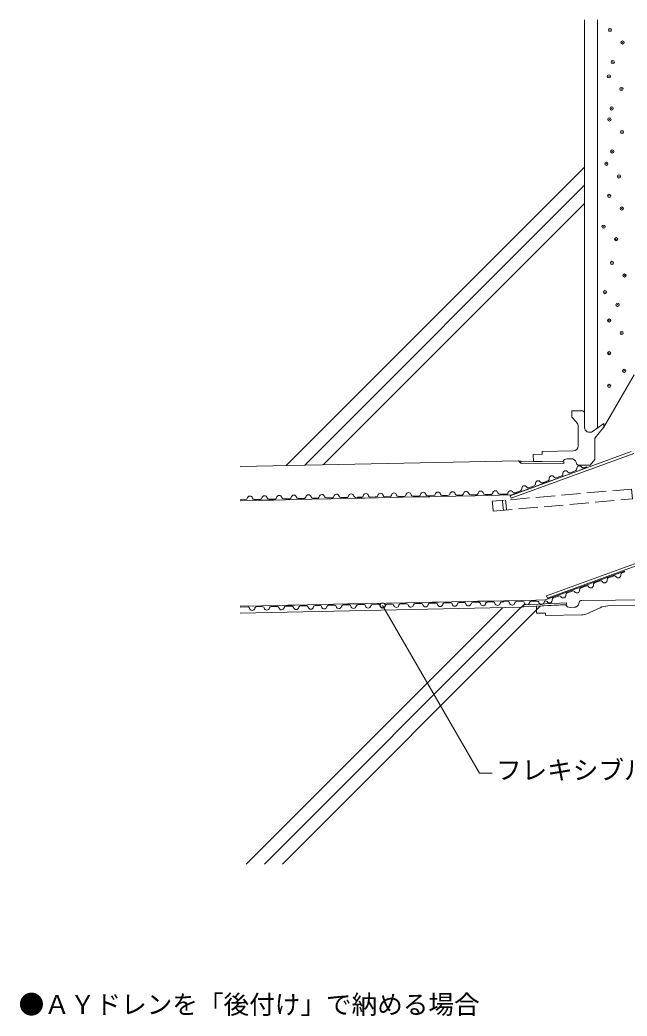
# Model space of a CAD drawing. Units: millimetres, scale not verified. Extents: x -561 to 705, y -497 to 396.
# Drawn here: x -561 to -87, y -381 to 396 of the extents above; entities that cross this region are included whole.
import ezdxf
from ezdxf.enums import TextEntityAlignment as Align

# ---------------------------------------------------------------- set-up
doc = ezdxf.new("R2010")
doc.units = ezdxf.units.MM
doc.header["$LTSCALE"] = 5
doc.header["$PDMODE"] = 32
doc.header["$PDSIZE"] = 2.5
doc.linetypes.add('DASHED3', pattern=[4, 3, -1])
for name, color, linetype, lineweight in [('0-0', 7, 'Continuous', 9), ('2-0', 7, 'Continuous', 9), ('E-0', 7, 'Continuous', 9)]:
    doc.layers.add(name, color=color, linetype=linetype, lineweight=lineweight)
doc.styles.add('ＭＳ ゴシック', font='')
doc.styles.get('ＭＳ ゴシック').set_extended_font_data('MS Gothic')

msp = doc.modelspace()

# ---------------------------------------------------------------- linework, layer by layer
at = {"layer": '0-0'}
for p, q in [((-120.022, 395.919), (-120.022, 77.393)), ((-120.022, 281.026), (-352.939, 48.109)), ((-120.022, 266.884), (-338.503, 48.403)), ((-120.022, 252.742), (-324.067, 48.697)), ((-171.664, 51.801), (-388.934, 47.375)), ((-169.832, 51.513), (-171.664, 51.801)), ((-355.866, -262.881), (-154.422, -61.437)), ((-167.518, -62.113), (-169.335, -62.475)), ((-169.335, -62.475), (-388.934, -66.948)), ((-384.15, -262.881), (-184.044, -62.775)), ((-370.008, -262.881), (-169.608, -62.481))]:
    msp.add_line(p, q, dxfattribs=at)
for points in [[(-169.832, 51.513), (-169.802, 50.014), (-171.664, 51.801)], [(-167.518, -62.113), (-167.548, -60.613), (-169.336, -62.475)]]:
    msp.add_lwpolyline(points, dxfattribs=at)
at = {"layer": '2-0'}
for p, q in [((-110.022, 395.919), (-110.022, 77.393)), ((-122.021, 90.894), (-130.022, 90.894)), ((-130.022, 90.894), (-130.022, 85.894)), ((-126.365, 81.972), (-130.022, 85.894)), ((-120.022, 88.894), (-120.022, 78.075)), ((-125.021, 63.522), (-125.021, 78.562)), ((-113.727, 74.798), (-105.022, 80.894)), ((-112.021, 69.552), (-105.139, 77.754)), ((-105.022, 78.067), (-105.022, 80.894)), ((-112.021, 52.894), (-112.021, 69.552)), ((-83.521, 59.024), (-178.048, 24.619)), ((-81.521, 57.624), (-177.364, 22.74)), ((-160.021, 56.889), (-153.023, 57.032)), ((-160.021, 56.889), (-159.91, 51.406)), ((-169.832, 51.513), (-136.253, 51.149)), ((-169.802, 50.014), (-136.222, 49.649)), ((-137.02, 51.157), (-159.91, 51.406)), ((-136.222, 49.649), (-136.253, 51.149)), ((-130.529, 53.489), (-133.494, 53.429)), ((-126.35, 49.774), (-126.625, 50.667)), ((-124.398, 48.363), (-115.674, 48.54)), ((-112.021, 52.894), (-115.674, 48.54)), ((-159.902, 31.355), (-176.673, 25.24)), ((-261.558, 23.417), (-291.842, 22.776)), ((-275.904, 23.827), (-271.848, 23.954)), ((-240.921, 23.859), (-235.588, 23.976)), ((-205.305, 24.616), (-235.588, 23.976)), ((-219.65, 25.026), (-215.594, 25.154)), ((-176.673, 25.24), (-205.305, 24.616)), ((-186.242, 25.746), (-179.811, 25.746)), ((-177.364, 22.74), (-178.048, 24.619)), ((-388.934, 21.411), (-384.355, 21.556)), ((-374.066, 21.018), (-388.934, 20.703)), ((-353.428, 21.46), (-348.096, 21.577)), ((-317.812, 22.218), (-348.096, 21.577)), ((-332.157, 22.627), (-328.102, 22.755)), ((-297.174, 22.659), (-291.842, 22.776)), ((-4.237, -0.605), (-149.609, -53.516)), ((-141.119, -53.237), (-150.663, -56.715)), ((-372.344, -61.263), (-388.934, -61.606)), ((-351.706, -60.841), (-346.373, -60.734)), ((-316.089, -60.108), (-346.373, -60.734)), ((-330.405, -61.117), (-326.347, -61.075)), ((-295.451, -59.685), (-290.118, -59.579)), ((-259.835, -58.952), (-290.118, -59.579)), ((-277.702, -61.039), (-202.102, -191.983)), ((-274.15, -59.962), (-270.093, -59.92)), ((-239.196, -58.53), (-233.864, -58.424)), ((-203.58, -57.797), (-233.864, -58.424)), ((-217.896, -58.807), (-213.838, -58.765)), ((-167.548, -60.613), (-134.011, -58.881)), ((-167.518, -62.113), (-133.981, -60.381)), ((-150.663, -56.715), (-158.008, -56.867)), ((-134.748, -60.42), (-157.608, -61.601)), ((-157.608, -61.601), (-157.497, -67.085)), ((-133.981, -60.381), (-134.011, -58.881)), ((-124.146, -58.618), (-124.381, -59.508)), ((-122.235, -57.128), (-34.436, -56.119)), ((-388.934, -62.296), (-382.602, -62.23)), ((-122.102, -68.364), (-150.458, -68.942)), ((-128.167, -62.487), (-131.132, -62.547)), ((-107.921, -62.763), (-118.131, -67.453)), ((-202.102, -191.983), (-192.102, -191.983))]:
    msp.add_line(p, q, dxfattribs=at)
at = {"layer": '2-0', "linetype": 'DASHED3'}
for p, q in [((-184.033, 20.984), (-183.694, 17.119)), ((-183.354, 13.244), (-183.694, 17.119)), ((-181.662, 21.192), (-181.323, 17.327)), ((-180.983, 13.452), (-181.323, 17.327))]:
    msp.add_line(p, q, dxfattribs=at)
at = {"layer": '2-0'}
for points in [[(-105.022, 78.067), (-85.021, 112.709), (-81.378, 119.019)], [(-128.94, 59.523), (-153.064, 59.032), (-153.023, 57.032)], [(-120.627, 46.414), (-118.496, 47.183), (-118.257, 46.522), (-127.693, 43.084), (-138.315, 39.211), (-151.127, 34.544), (-159.902, 31.355)], [(-142.105, 38.588), (-138.613, 39.858), (-137.786, 40.161)], [(-131.366, 42.501), (-127.961, 43.733), (-126.749, 44.221)], [(-163.575, 30.772), (-160.179, 32.003), (-158.957, 32.492)], [(-152.835, 34.675), (-151.366, 35.216), (-148.217, 36.395)], [(-298.749, 23.347), (-297.185, 23.375), (-293.829, 23.476)], [(-287.331, 23.585), (-283.616, 23.666), (-282.405, 23.727)], [(-265.347, 24.054), (-261.629, 24.125), (-260.421, 24.196)], [(-240.921, 23.859), (-250.258, 23.663), (-261.558, 23.417)], [(-253.92, 24.295), (-250.309, 24.377), (-248.993, 24.437)], [(-242.495, 24.546), (-240.931, 24.574), (-237.576, 24.676)], [(-231.077, 24.785), (-227.362, 24.866), (-226.151, 24.926)], [(-209.094, 25.254), (-205.375, 25.325), (-204.167, 25.395)], [(-197.666, 25.495), (-194.055, 25.577), (-192.74, 25.637)], [(-174.314, 26.859), (-170.821, 28.129), (-169.696, 28.579)], [(-377.855, 21.655), (-374.137, 21.727), (-372.928, 21.797)], [(-353.428, 21.46), (-362.765, 21.264), (-374.066, 21.018)], [(-366.427, 21.897), (-362.816, 21.978), (-361.501, 22.038)], [(-355.003, 22.147), (-353.438, 22.175), (-350.083, 22.277)], [(-343.585, 22.386), (-339.87, 22.467), (-338.658, 22.528)], [(-321.601, 22.855), (-317.883, 22.926), (-316.674, 22.996)], [(-297.174, 22.659), (-306.511, 22.464), (-317.812, 22.218)], [(-310.174, 23.096), (-306.563, 23.178), (-305.247, 23.238)], [(-3.885, -2.605), (-148.925, -55.395), (-149.609, -53.516)], [(-90.732, -35.658), (-88.612, -34.88), (-88.852, -34.208), (-98.287, -37.646), (-108.91, -41.518), (-121.722, -46.176), (-130.496, -49.374), (-141.119, -53.237)], [(-101.472, -39.561), (-98.078, -38.32), (-97.153, -37.988)], [(-122.941, -47.387), (-121.472, -46.846), (-118.308, -45.726)], [(-112.211, -43.474), (-108.719, -42.204), (-107.568, -41.822)], [(-144.42, -55.203), (-140.928, -53.923), (-139.776, -53.551)], [(-133.681, -51.29), (-130.285, -50.059), (-129.037, -49.638)], [(-376.103, -62.058), (-372.385, -61.974), (-371.174, -61.993)], [(-351.706, -60.841), (-361.042, -61.036), (-372.344, -61.263)], [(-364.675, -61.821), (-361.064, -61.751), (-359.747, -61.756)], [(-353.25, -61.593), (-351.686, -61.556), (-348.329, -61.517)], [(-341.832, -61.354), (-338.117, -61.279), (-336.904, -61.289)], [(-319.848, -60.903), (-316.13, -60.818), (-314.92, -60.838)], [(-295.451, -59.685), (-304.788, -59.881), (-316.089, -60.108)], [(-308.421, -60.666), (-304.809, -60.596), (-303.492, -60.601)], [(-296.995, -60.438), (-295.431, -60.401), (-292.075, -60.362)], [(-285.578, -60.199), (-281.862, -60.124), (-280.65, -60.134)], [(-263.593, -59.747), (-259.876, -59.663), (-258.665, -59.683)], [(-239.196, -58.53), (-248.533, -58.725), (-259.835, -58.952)], [(-252.166, -59.51), (-248.555, -59.441), (-247.238, -59.446)], [(-240.741, -59.283), (-239.177, -59.246), (-235.82, -59.206)], [(-229.323, -59.044), (-225.608, -58.969), (-224.395, -58.979)], [(-207.339, -58.592), (-203.621, -58.508), (-202.411, -58.528)], [(-158.008, -56.867), (-169.312, -57.103), (-182.942, -57.375), (-192.279, -57.57), (-203.58, -57.797)], [(-195.911, -58.355), (-192.3, -58.286), (-190.983, -58.291)], [(-184.486, -58.128), (-182.922, -58.09), (-179.565, -58.051)], [(-173.068, -57.888), (-169.353, -57.814), (-168.14, -57.824)], [(-161.641, -57.651), (-158.027, -57.572), (-157.045, -57.557)], [(-45.099, -63.7), (-45.661, -60.748), (-101.831, -61.394)], [(-157.497, -67.085), (-150.498, -66.942), (-150.458, -68.942)]]:
    msp.add_lwpolyline(points, dxfattribs=at)
at = {"layer": '2-0', "linetype": 'DASHED3'}
msp.add_lwpolyline([(-191.743, 16.413), (-191.403, 12.538), (-82.571, 22.083), (-83.25, 29.824), (-192.082, 20.278)], close=True, dxfattribs=at)
at = {"layer": '2-0'}
msp.add_circle((-277.702, -61.039), 2, dxfattribs=at)
for centre, radius, start, end in [((-122.021, 88.894), 2, 0, 90), ((-130.022, 78.562), 5, 0, 43.00027), ((-116.022, 78.075), 4, 180, 305.00014), ((-105.522, 78.076), 0.5, 320.0007, 359.02762), ((-129.021, 63.522), 4, 271.16652, 0), ((-133.413, 49.43), 4, 91.16652, 154.41414), ((-130.448, 49.49), 4, 17.11217, 91.16687), ((-124.438, 50.363), 2, 197.11159, 271.16689), ((-124.036, 45.888), 2.126, 110.78628, 189.98179), ((-124.083, 45.863), 2.134, 30.16861, 109.36411), ((-121.106, 47.685), 1.358, 213.50014, 290.66033), ((-145.509, 38.056), 2.13, 110.61268, 189.80819), ((-145.552, 38.037), 2.134, 30.16861, 109.36411), ((-142.579, 39.853), 1.351, 213.36762, 290.52781), ((-138.234, 41.459), 1.373, 289.02689, 6.18707), ((-134.77, 41.97), 2.13, 110.61268, 189.80819), ((-134.813, 41.951), 2.134, 30.16861, 109.36411), ((-131.84, 43.766), 1.351, 213.36762, 290.52781), ((-127.508, 45.38), 1.385, 303.24211, 5.81109), ((-166.978, 30.241), 2.13, 110.61268, 189.80819), ((-167.026, 30.227), 2.126, 30.07846, 109.27397), ((-164.054, 32.043), 1.358, 213.50014, 290.66033), ((-159.708, 33.646), 1.377, 303.03888, 5.60787), ((-156.238, 34.155), 2.132, 110.90606, 190.10156), ((-156.292, 34.134), 2.134, 30.16861, 109.36411), ((-153.308, 35.952), 1.361, 213.18934, 290.34952), ((-148.981, 37.545), 1.381, 303.58646, 6.15544), ((-381.25, 22.25), 2.126, 91.95687, 171.15237), ((-381.299, 22.245), 2.13, 11.42265, 90.61815), ((-369.818, 22.498), 2.13, 92.1476, 171.34311), ((-369.879, 22.489), 2.137, 11.3026, 90.4981), ((-358.401, 22.735), 2.134, 91.86672, 171.06222), ((-358.447, 22.737), 2.13, 11.42265, 90.61815), ((-346.973, 22.976), 2.134, 91.86672, 171.06222), ((-347.02, 22.978), 2.13, 11.42265, 90.61815), ((-343.623, 23.737), 1.352, 194.44034, 271.60052), ((-338.996, 23.865), 1.379, 284.18283, 346.75182), ((-335.548, 23.228), 2.13, 92.1476, 171.34311), ((-335.609, 23.22), 2.137, 11.3026, 90.4981), ((-332.202, 23.983), 1.357, 194.71148, 271.87166), ((-328.44, 24.092), 1.379, 284.18283, 346.75182), ((-324.996, 23.449), 2.126, 91.95687, 171.15237), ((-325.046, 23.444), 2.13, 11.42265, 90.61815), ((-321.645, 24.211), 1.357, 194.71148, 271.87166), ((-317.012, 24.334), 1.379, 284.18283, 346.75182), ((-313.564, 23.697), 2.13, 92.1476, 171.34311), ((-313.625, 23.689), 2.137, 11.3026, 90.4981), ((-310.218, 24.452), 1.357, 194.71148, 271.87166), ((-305.597, 24.568), 1.376, 284.72862, 347.29761), ((-302.147, 23.934), 2.134, 91.86672, 171.06222), ((-302.194, 23.936), 2.13, 11.42265, 90.61815), ((-298.793, 24.703), 1.357, 194.71148, 271.87166), ((-294.177, 24.816), 1.384, 284.53058, 347.09957), ((-290.72, 24.175), 2.134, 91.86672, 171.06222), ((-290.766, 24.178), 2.13, 11.42265, 90.61815), ((-287.369, 24.937), 1.352, 194.44034, 271.60052), ((-282.743, 25.064), 1.379, 284.18283, 346.75182), ((-279.294, 24.428), 2.13, 92.1476, 171.34311), ((-279.356, 24.419), 2.137, 11.3026, 90.4981), ((-275.948, 25.183), 1.357, 194.71148, 271.87166), ((-272.186, 25.292), 1.379, 284.18283, 346.75182), ((-268.742, 24.649), 2.126, 91.95687, 171.15237), ((-268.792, 24.644), 2.13, 11.42265, 90.61815), ((-265.392, 25.41), 1.357, 194.71148, 271.87166), ((-260.759, 25.533), 1.379, 284.18283, 346.75182), ((-257.31, 24.896), 2.13, 92.1476, 171.34311), ((-257.372, 24.888), 2.137, 11.3026, 90.4981), ((-253.964, 25.651), 1.357, 194.71148, 271.87166), ((-249.343, 25.768), 1.376, 284.72862, 347.29761), ((-245.893, 25.134), 2.134, 91.86672, 171.06222), ((-245.94, 25.136), 2.13, 11.42265, 90.61815), ((-242.54, 25.902), 1.357, 194.71148, 271.87166), ((-237.923, 26.015), 1.384, 284.53058, 347.09957), ((-234.466, 25.375), 2.134, 91.86672, 171.06222), ((-234.513, 25.377), 2.13, 11.42265, 90.61815), ((-231.115, 26.136), 1.352, 194.44034, 271.60052), ((-226.489, 26.264), 1.379, 284.18283, 346.75182), ((-223.041, 25.627), 2.13, 92.1476, 171.34311), ((-223.102, 25.619), 2.137, 11.3026, 90.4981), ((-219.694, 26.382), 1.357, 194.71148, 271.87166), ((-215.932, 26.491), 1.379, 284.18283, 346.75182), ((-212.489, 25.848), 2.126, 91.95687, 171.15237), ((-212.538, 25.843), 2.13, 11.42265, 90.61815), ((-209.138, 26.61), 1.357, 194.71148, 271.87166), ((-204.505, 26.733), 1.379, 284.18283, 346.75182), ((-201.057, 26.096), 2.13, 92.1476, 171.34311), ((-201.118, 26.087), 2.137, 11.3026, 90.4981), ((-197.71, 26.851), 1.357, 194.71148, 271.87166), ((-193.089, 26.967), 1.376, 284.72862, 347.29761), ((-189.64, 26.333), 2.134, 91.86672, 171.06222), ((-189.686, 26.335), 2.13, 11.42265, 90.61815), ((-186.286, 27.102), 1.357, 194.71148, 271.87166), ((-177.712, 26.333), 2.137, 110.73273, 189.92824), ((-181.181, 25.817), 1.373, 357.04544, 6.18707), ((-177.767, 26.313), 2.137, 29.97837, 109.17387), ((-174.787, 28.124), 1.351, 213.36762, 290.52781), ((-170.456, 29.737), 1.385, 303.24211, 5.81109), ((-384.693, 22.893), 1.379, 284.18283, 346.75182), ((-377.899, 23.011), 1.357, 194.71148, 271.87166), ((-373.266, 23.134), 1.379, 284.18283, 346.75182), ((-366.472, 23.252), 1.357, 194.71148, 271.87166), ((-361.851, 23.369), 1.376, 284.72862, 347.29761), ((-355.047, 23.503), 1.357, 194.71148, 271.87166), ((-350.43, 23.617), 1.384, 284.53058, 347.09957), ((-96.663, -39.27), 1.373, 33.7609, 110.92108), ((-93.681, -37.441), 2.126, 210.07846, 289.27397), ((-93.736, -37.45), 2.137, 290.73273, 9.92824), ((-90.289, -36.933), 1.35, 109.15407, 186.31425), ((-118.146, -47.1), 1.384, 34.13127, 96.70025), ((-115.156, -45.252), 2.134, 210.16861, 289.36411), ((-115.199, -45.27), 2.13, 290.61268, 9.80819), ((-111.757, -44.748), 1.352, 109.63031, 186.7905), ((-107.399, -43.191), 1.379, 34.47902, 97.048), ((-104.415, -41.349), 2.13, 209.88773, 289.08323), ((-104.475, -41.363), 2.137, 290.73273, 9.92824), ((-101.022, -40.841), 1.357, 109.35917, 186.51935), ((-139.607, -54.92), 1.379, 34.47902, 97.048), ((-136.623, -53.078), 2.13, 209.88773, 289.08323), ((-136.684, -53.092), 2.137, 290.73273, 9.92824), ((-133.231, -52.57), 1.357, 109.35917, 186.51935), ((-128.881, -51.005), 1.376, 33.93322, 96.50221), ((-125.895, -49.165), 2.134, 210.16861, 289.36411), ((-125.938, -49.184), 2.13, 290.61268, 9.80819), ((-122.491, -48.667), 1.357, 109.35917, 186.51935), ((-376.09, -63.414), 1.357, 90.52622, 167.68641), ((-371.456, -63.344), 1.379, 15.64607, 78.21506), ((-364.663, -63.177), 1.357, 90.52622, 167.68641), ((-360.041, -63.1), 1.376, 15.10028, 77.66927), ((-353.238, -62.95), 1.357, 90.52622, 167.68641), ((-348.62, -62.87), 1.384, 15.29832, 77.86731), ((-341.813, -62.706), 1.352, 90.79737, 167.95755), ((-337.186, -62.64), 1.379, 15.64607, 78.21506), ((-333.829, -61.853), 2.137, 271.89979, 351.09529), ((-330.392, -62.474), 1.357, 90.52622, 167.68641), ((-326.629, -62.425), 1.379, 15.64607, 78.21506), ((-323.215, -61.639), 2.126, 191.24551, 270.44102), ((-323.265, -61.636), 2.13, 271.77974, 350.97524), ((-319.836, -62.259), 1.357, 90.52622, 167.68641), ((-315.202, -62.188), 1.379, 15.64607, 78.21506), ((-311.783, -61.408), 2.13, 191.05478, 270.25029), ((-311.845, -61.402), 2.137, 271.89979, 351.09529), ((-308.408, -62.022), 1.357, 90.52622, 167.68641), ((-303.786, -61.945), 1.376, 15.10028, 77.66927), ((-300.366, -61.167), 2.134, 191.33566, 270.53117), ((-300.412, -61.171), 2.13, 271.77974, 350.97524), ((-296.983, -61.795), 1.357, 90.52622, 167.68641), ((-292.366, -61.715), 1.384, 15.29832, 77.86731), ((-288.939, -60.93), 2.134, 191.33566, 270.53117), ((-288.985, -60.934), 2.13, 271.77974, 350.97524), ((-285.559, -61.551), 1.352, 90.79737, 167.95755), ((-280.931, -61.485), 1.379, 15.64607, 78.21506), ((-277.513, -60.704), 2.13, 191.05478, 270.25029), ((-277.574, -60.698), 2.137, 271.89979, 351.09529), ((-274.138, -61.318), 1.357, 90.52622, 167.68641), ((-270.374, -61.27), 1.379, 15.64607, 78.21506), ((-266.961, -60.484), 2.126, 191.24551, 270.44102), ((-267.01, -60.481), 2.13, 271.77974, 350.97524), ((-263.581, -61.104), 1.357, 90.52622, 167.68641), ((-258.947, -61.033), 1.379, 15.64607, 78.21506), ((-255.528, -60.253), 2.13, 191.05478, 270.25029), ((-255.59, -60.247), 2.137, 271.89979, 351.09529), ((-252.153, -60.867), 1.357, 90.52622, 167.68641), ((-247.532, -60.79), 1.376, 15.10028, 77.66927), ((-244.111, -60.012), 2.134, 191.33566, 270.53117), ((-244.158, -60.016), 2.13, 271.77974, 350.97524), ((-240.728, -60.64), 1.357, 90.52622, 167.68641), ((-236.111, -60.56), 1.384, 15.29832, 77.86731), ((-232.684, -59.775), 2.134, 191.33566, 270.53117), ((-232.73, -59.779), 2.13, 271.77974, 350.97524), ((-229.304, -60.395), 1.352, 90.79737, 167.95755), ((-224.677, -60.329), 1.379, 15.64607, 78.21506), ((-221.258, -59.549), 2.13, 191.05478, 270.25029), ((-221.32, -59.543), 2.137, 271.89979, 351.09529), ((-217.883, -60.163), 1.357, 90.52622, 167.68641), ((-214.12, -60.115), 1.379, 15.64607, 78.21506), ((-210.706, -59.328), 2.126, 191.24551, 270.44102), ((-210.756, -59.325), 2.13, 271.77974, 350.97524), ((-207.326, -59.949), 1.357, 90.52622, 167.68641), ((-202.692, -59.878), 1.379, 15.64607, 78.21506), ((-199.274, -59.098), 2.13, 191.05478, 270.25029), ((-199.335, -59.092), 2.137, 271.89979, 351.09529), ((-195.899, -59.712), 1.357, 90.52622, 167.68641), ((-191.277, -59.635), 1.376, 15.10028, 77.66927), ((-187.857, -58.857), 2.134, 191.33566, 270.53117), ((-187.903, -58.861), 2.13, 271.77974, 350.97524), ((-184.474, -59.484), 1.357, 90.52622, 167.68641), ((-179.856, -59.404), 1.384, 15.29832, 77.86731), ((-176.429, -58.62), 2.134, 191.33566, 270.53117), ((-176.476, -58.624), 2.13, 271.77974, 350.97524), ((-173.05, -59.24), 1.352, 90.79737, 167.95755), ((-168.422, -59.174), 1.379, 15.64607, 78.21506), ((-165.003, -58.394), 2.13, 191.05478, 270.25029), ((-165.065, -58.388), 2.137, 271.89979, 351.09529), ((-161.629, -59.008), 1.357, 90.52622, 167.68641), ((-156.995, -58.929), 1.373, 14.92795, 92.08814), ((-153.583, -58.16), 2.126, 191.24551, 270.44102), ((-153.638, -58.151), 2.137, 271.89979, 351.09529), ((-150.208, -58.774), 1.35, 105.11809, 167.48131), ((-150.346, -58.834), 1.379, 34.47902, 98.93589), ((-147.369, -56.987), 2.126, 210.07846, 289.27397), ((-147.417, -57), 2.13, 290.61268, 9.80819), ((-143.97, -56.483), 1.357, 109.35917, 186.51935), ((-131.214, -58.548), 4, 207.91092, 271.16687), ((-128.249, -58.487), 4, 271.16652, 345.22145), ((-122.212, -59.128), 2, 90.65926, 165.22137), ((-101.658, -76.393), 15, 90.65897, 114.67551), ((-382.884, -63.581), 1.379, 15.64607, 78.21506), ((-379.47, -62.794), 2.126, 191.24551, 270.44102), ((-379.52, -62.791), 2.13, 271.77974, 350.97524), ((-368.038, -62.563), 2.13, 191.05478, 270.25029), ((-368.099, -62.557), 2.137, 271.89979, 351.09529), ((-356.621, -62.322), 2.134, 191.33566, 270.53117), ((-356.667, -62.327), 2.13, 271.77974, 350.97524), ((-345.193, -62.085), 2.134, 191.33566, 270.53117), ((-345.24, -62.09), 2.13, 271.77974, 350.97524), ((-333.767, -61.859), 2.13, 191.05478, 270.25029), ((-122.306, -58.367), 10, 271.16658, 294.67548)]:
    msp.add_arc(centre, radius, start, end, dxfattribs=at)
for p in [(-100.156, 388.096), (-90.339, 378.279), (-97.978, 363.052), (-101.028, 351.87), (-91.212, 342.053), (-98.851, 326.825), (-100.592, 318.262), (-90.775, 308.446), (-98.414, 293.218), (-102.975, 283.615), (-93.158, 273.798), (-100.797, 258.571), (-90.98, 248.754), (-105.152, 234.615), (-95.336, 224.799), (-98.619, 206.304), (-88.803, 196.488), (-104.064, 183.438), (-94.247, 173.621), (-100.812, 161.36), (-90.996, 151.543), (-100.812, 135.837), (-89.032, 122.094), (-100.812, 110.315)]:
    msp.add_point(p, dxfattribs=at)

# ---------------------------------------------------------------- texts
at = {"layer": '2-0', "style": 'ＭＳ ゴシック'}
msp.add_text('●ＡＹドレンを「後付け」で納める場合', height=14.66, dxfattribs=at).set_placement((-561.846, -384.159), align=Align.BOTTOM_LEFT)
at = {"layer": 'E-0', "style": 'ＭＳ ゴシック'}
msp.add_text('フレキシブルホース', height=14.66, dxfattribs=at).set_placement((-189.187, -201.25), align=Align.BOTTOM_LEFT)

doc.saveas('drawing.dxf')
